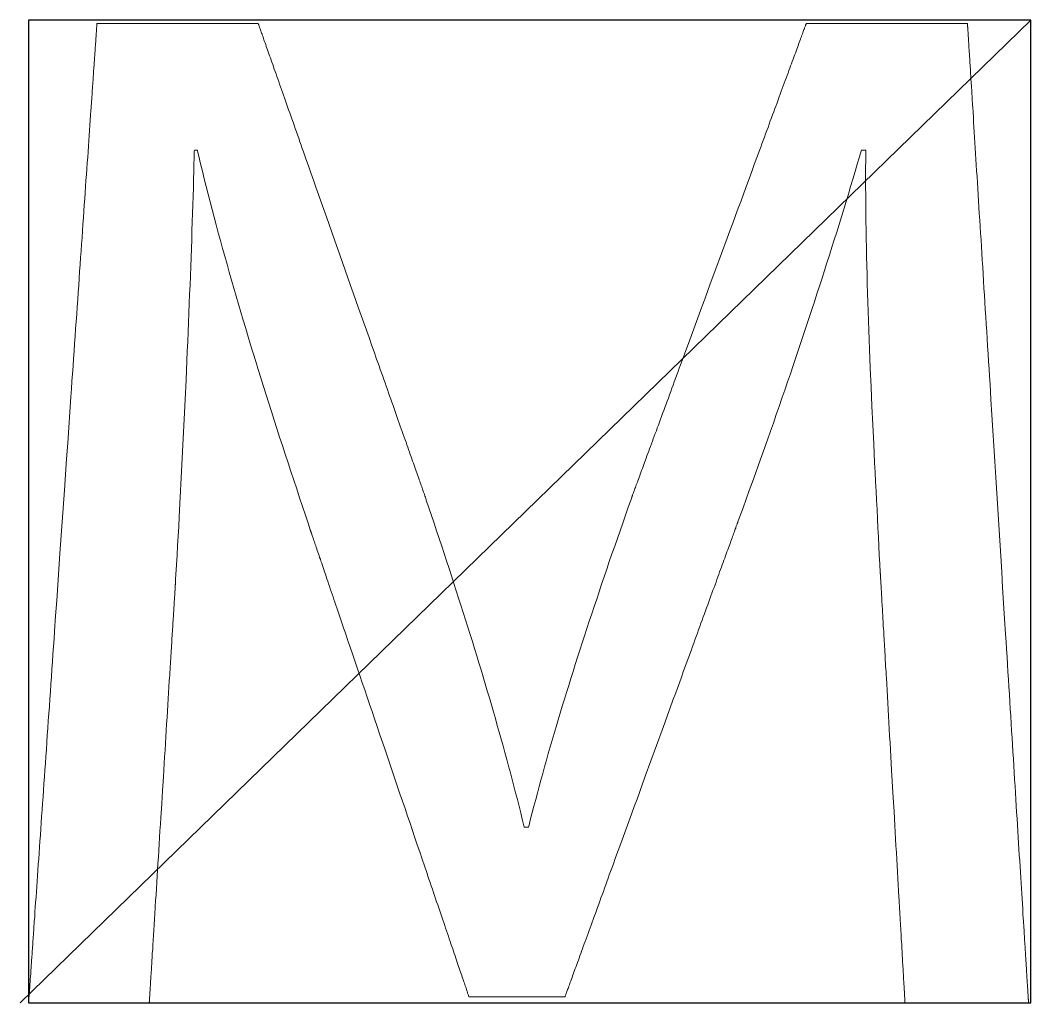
# Model space of a CAD drawing. Header units: millimetres. Extents: x 0 to 125, y 0 to 142.
# Drawn here: x 65.62 to 76.97, y 90.93 to 101.97 of the extents above; entities that cross this region are included whole.
import ezdxf

# ---------------------------------------------------------------- set-up
doc = ezdxf.new("R2010")
doc.units = ezdxf.units.MM
doc.header["$MEASUREMENT"] = 0
doc.layers.add('Layer 1', color=7, linetype='Continuous')

msp = doc.modelspace()

# ---------------------------------------------------------------- linework, layer by layer
msp.add_line((65.625, 90.928), (76.973, 101.968))
msp.add_lwpolyline([(65.719, 90.928), (76.973, 90.928), (76.973, 101.968), (65.719, 101.968)], close=True)
at = {"layer": 'Layer 1', "lineweight": 0}
msp.add_lwpolyline([(75.283, 95.759), (75.278, 95.859), (75.272, 95.959), (75.267, 96.06), (75.262, 96.161), (75.256, 96.264), (75.251, 96.366), (75.246, 96.47), (75.24, 96.574), (75.235, 96.678), (75.229, 96.783), (75.224, 96.889), (75.219, 96.994), (75.209, 97.207), (75.198, 97.42), (75.189, 97.633), (75.179, 97.847), (75.17, 98.06), (75.162, 98.272), (75.158, 98.378), (75.154, 98.484), (75.15, 98.589), (75.146, 98.694), (75.143, 98.799), (75.14, 98.902), (75.137, 99.006), (75.134, 99.109), (75.131, 99.211), (75.129, 99.312), (75.127, 99.413), (75.125, 99.513), (75.123, 99.612), (75.122, 99.711), (75.12, 99.808), (75.119, 99.904), (75.119, 100), (75.118, 100.094), (75.118, 100.187), (75.118, 100.28), (75.118, 100.325), (75.119, 100.371), (75.119, 100.416), (75.119, 100.46), (75.12, 100.505), (75.12, 100.507), (75.12, 100.509), (75.12, 100.509), (75.12, 100.509), (75.12, 100.509), (75.12, 100.509), (75.12, 100.509), (75.119, 100.509), (75.118, 100.509), (75.117, 100.509), (75.115, 100.509), (75.11, 100.509), (75.104, 100.509), (75.092, 100.509), (75.086, 100.509), (75.08, 100.509), (75.076, 100.509), (75.074, 100.509), (75.072, 100.509), (75.071, 100.509), (75.071, 100.509), (75.071, 100.509), (75.071, 100.509), (75.071, 100.509), (75.071, 100.509), (75.071, 100.508), (75.07, 100.506), (75.067, 100.495), (75.061, 100.475), (75.049, 100.433), (75.024, 100.35), (74.999, 100.266), (74.974, 100.182), (74.949, 100.098), (74.924, 100.013), (74.898, 99.929), (74.872, 99.844), (74.846, 99.759), (74.82, 99.673), (74.793, 99.588), (74.766, 99.502), (74.739, 99.416), (74.712, 99.329), (74.684, 99.242), (74.657, 99.155), (74.629, 99.068), (74.6, 98.98), (74.572, 98.892), (74.543, 98.804), (74.514, 98.716), (74.485, 98.627), (74.455, 98.538), (74.426, 98.448), (74.396, 98.359), (74.365, 98.268), (74.335, 98.178), (74.304, 98.087), (74.273, 97.996), (74.242, 97.905), (74.21, 97.813), (74.179, 97.721), (74.147, 97.628), (74.114, 97.536), (74.082, 97.442), (74.049, 97.349), (74.016, 97.255), (73.982, 97.161), (73.949, 97.066), (73.915, 96.971), (73.881, 96.876), (73.847, 96.78), (73.812, 96.684), (73.777, 96.587), (73.742, 96.49), (73.706, 96.393), (73.688, 96.344), (73.684, 96.332), (73.684, 96.331), (73.684, 96.331), (73.684, 96.331), (73.684, 96.331), (73.684, 96.331), (73.684, 96.33), (73.683, 96.33), (73.683, 96.328), (73.682, 96.325), (73.68, 96.322), (73.679, 96.317), (73.677, 96.312), (73.675, 96.306), (73.672, 96.299), (73.669, 96.291), (73.666, 96.282), (73.662, 96.272), (73.659, 96.262), (73.655, 96.251), (73.65, 96.239), (73.646, 96.226), (73.641, 96.213), (73.636, 96.199), (73.63, 96.184), (73.624, 96.168), (73.618, 96.151), (73.612, 96.134), (73.606, 96.116), (73.599, 96.098), (73.592, 96.079), (73.585, 96.059), (73.577, 96.038), (73.569, 96.017), (73.561, 95.995), (73.553, 95.972), (73.545, 95.949), (73.536, 95.925), (73.527, 95.901), (73.518, 95.876), (73.509, 95.85), (73.499, 95.824), (73.489, 95.797), (73.479, 95.77), (73.469, 95.742), (73.459, 95.713), (73.448, 95.684), (73.438, 95.655), (73.427, 95.625), (73.416, 95.594), (73.404, 95.563), (73.393, 95.532), (73.381, 95.5), (73.369, 95.467), (73.357, 95.434), (73.345, 95.401), (73.333, 95.367), (73.321, 95.333), (73.308, 95.298), (73.295, 95.263), (73.282, 95.228), (73.269, 95.192), (73.256, 95.156), (73.243, 95.12), (73.23, 95.083), (73.216, 95.045), (73.202, 95.008), (73.189, 94.97), (73.175, 94.932), (73.161, 94.893), (73.132, 94.816), (73.104, 94.737), (73.074, 94.657), (73.045, 94.576), (73.015, 94.494), (72.985, 94.411), (72.955, 94.328), (72.924, 94.244), (72.894, 94.16), (72.863, 94.075), (72.832, 93.99), (72.769, 93.818), (72.644, 93.475), (72.582, 93.304), (72.551, 93.218), (72.52, 93.134), (72.49, 93.049), (72.459, 92.966), (72.429, 92.883), (72.399, 92.801), (72.369, 92.719), (72.34, 92.639), (72.311, 92.559), (72.283, 92.48), (72.268, 92.442), (72.254, 92.403), (72.24, 92.365), (72.227, 92.327), (72.213, 92.289), (72.199, 92.252), (72.186, 92.215), (72.173, 92.178), (72.159, 92.142), (72.146, 92.106), (72.133, 92.071), (72.121, 92.035), (72.108, 92.001), (72.096, 91.966), (72.083, 91.933), (72.071, 91.899), (72.059, 91.866), (72.047, 91.834), (72.035, 91.801), (72.024, 91.77), (72.013, 91.739), (72.001, 91.708), (71.99, 91.678), (71.98, 91.648), (71.969, 91.619), (71.959, 91.59), (71.948, 91.562), (71.938, 91.535), (71.929, 91.508), (71.919, 91.482), (71.91, 91.456), (71.901, 91.431), (71.892, 91.406), (71.883, 91.382), (71.874, 91.359), (71.866, 91.336), (71.858, 91.314), (71.85, 91.292), (71.843, 91.271), (71.835, 91.251), (71.828, 91.232), (71.821, 91.213), (71.815, 91.195), (71.808, 91.177), (71.802, 91.161), (71.797, 91.145), (71.791, 91.13), (71.786, 91.115), (71.781, 91.102), (71.776, 91.089), (71.772, 91.077), (71.768, 91.065), (71.764, 91.055), (71.76, 91.045), (71.757, 91.036), (71.754, 91.028), (71.751, 91.021), (71.749, 91.014), (71.747, 91.009), (71.745, 91.004), (71.744, 91), (71.743, 90.997), (71.742, 90.995), (71.742, 90.994), (71.742, 90.994), (71.741, 90.994), (71.741, 90.994), (71.739, 90.994), (71.737, 90.994), (71.734, 90.994), (71.73, 90.994), (71.726, 90.994), (71.721, 90.994), (71.715, 90.994), (71.709, 90.994), (71.703, 90.994), (71.695, 90.994), (71.687, 90.994), (71.679, 90.994), (71.67, 90.994), (71.661, 90.994), (71.651, 90.994), (71.64, 90.994), (71.629, 90.994), (71.618, 90.994), (71.606, 90.994), (71.594, 90.994), (71.581, 90.994), (71.568, 90.994), (71.555, 90.994), (71.541, 90.994), (71.527, 90.994), (71.513, 90.994), (71.484, 90.994), (71.453, 90.994), (71.421, 90.994), (71.389, 90.994), (71.356, 90.994), (71.322, 90.994), (71.288, 90.994), (71.253, 90.994), (71.184, 90.994), (71.115, 90.994), (71.081, 90.994), (71.047, 90.994), (71.014, 90.994), (70.982, 90.994), (70.95, 90.994), (70.92, 90.994), (70.89, 90.994), (70.876, 90.994), (70.862, 90.994), (70.848, 90.994), (70.835, 90.994), (70.822, 90.994), (70.81, 90.994), (70.797, 90.994), (70.786, 90.994), (70.775, 90.994), (70.764, 90.994), (70.753, 90.994), (70.744, 90.994), (70.734, 90.994), (70.725, 90.994), (70.717, 90.994), (70.709, 90.994), (70.702, 90.994), (70.695, 90.994), (70.689, 90.994), (70.684, 90.994), (70.679, 90.994), (70.675, 90.994), (70.671, 90.994), (70.669, 90.994), (70.667, 90.994), (70.665, 90.994), (70.664, 90.994), (70.664, 90.994), (70.664, 90.994), (70.664, 90.996), (70.663, 90.998), (70.662, 91.001), (70.66, 91.005), (70.659, 91.01), (70.657, 91.016), (70.655, 91.023), (70.652, 91.03), (70.649, 91.038), (70.646, 91.047), (70.643, 91.057), (70.639, 91.068), (70.635, 91.079), (70.631, 91.091), (70.627, 91.104), (70.622, 91.118), (70.617, 91.133), (70.612, 91.148), (70.607, 91.164), (70.601, 91.18), (70.595, 91.198), (70.589, 91.216), (70.583, 91.234), (70.576, 91.254), (70.569, 91.274), (70.562, 91.294), (70.555, 91.316), (70.548, 91.338), (70.54, 91.36), (70.532, 91.383), (70.524, 91.407), (70.516, 91.431), (70.507, 91.456), (70.499, 91.482), (70.49, 91.508), (70.481, 91.535), (70.471, 91.562), (70.462, 91.59), (70.452, 91.618), (70.443, 91.647), (70.433, 91.676), (70.423, 91.706), (70.412, 91.736), (70.402, 91.767), (70.391, 91.798), (70.38, 91.83), (70.37, 91.862), (70.358, 91.894), (70.347, 91.927), (70.336, 91.961), (70.324, 91.995), (70.313, 92.029), (70.301, 92.063), (70.289, 92.098), (70.277, 92.134), (70.265, 92.169), (70.253, 92.206), (70.24, 92.242), (70.228, 92.279), (70.215, 92.316), (70.203, 92.353), (70.19, 92.391), (70.164, 92.467), (70.138, 92.544), (70.111, 92.623), (70.084, 92.702), (70.057, 92.782), (70.03, 92.863), (70.002, 92.945), (69.974, 93.027), (69.946, 93.11), (69.918, 93.193), (69.889, 93.276), (69.832, 93.444), (69.775, 93.613), (69.718, 93.782), (69.66, 93.95), (69.632, 94.034), (69.604, 94.117), (69.576, 94.2), (69.548, 94.282), (69.52, 94.363), (69.493, 94.444), (69.465, 94.524), (69.438, 94.604), (69.412, 94.682), (69.386, 94.759), (69.36, 94.836), (69.347, 94.873), (69.334, 94.911), (69.322, 94.948), (69.309, 94.984), (69.297, 95.021), (69.285, 95.057), (69.272, 95.093), (69.26, 95.128), (69.249, 95.163), (69.237, 95.198), (69.225, 95.232), (69.214, 95.266), (69.202, 95.299), (69.191, 95.332), (69.18, 95.365), (69.169, 95.397), (69.158, 95.428), (69.148, 95.46), (69.137, 95.49), (69.127, 95.521), (69.117, 95.55), (69.107, 95.58), (69.097, 95.608), (69.088, 95.637), (69.078, 95.664), (69.069, 95.692), (69.06, 95.718), (69.051, 95.744), (69.042, 95.77), (69.034, 95.795), (69.026, 95.819), (69.018, 95.843), (69.01, 95.866), (69.002, 95.889), (68.995, 95.911), (68.987, 95.932), (68.98, 95.953), (68.974, 95.973), (68.967, 95.992), (68.961, 96.011), (68.955, 96.029), (68.949, 96.046), (68.943, 96.063), (68.938, 96.079), (68.933, 96.094), (68.928, 96.108), (68.923, 96.122), (68.919, 96.135), (68.914, 96.147), (68.911, 96.159), (68.907, 96.169), (68.904, 96.179), (68.9, 96.188), (68.898, 96.196), (68.895, 96.204), (68.893, 96.21), (68.891, 96.216), (68.889, 96.221), (68.888, 96.225), (68.887, 96.228), (68.886, 96.231), (68.886, 96.232), (68.885, 96.233), (68.885, 96.233), (68.885, 96.233), (68.885, 96.233), (68.884, 96.237), (68.882, 96.243), (68.878, 96.255), (68.861, 96.305), (68.828, 96.405), (68.794, 96.504), (68.762, 96.603), (68.729, 96.701), (68.696, 96.799), (68.664, 96.897), (68.632, 96.994), (68.601, 97.091), (68.569, 97.188), (68.538, 97.284), (68.507, 97.38), (68.476, 97.476), (68.446, 97.571), (68.416, 97.666), (68.386, 97.76), (68.356, 97.854), (68.327, 97.948), (68.298, 98.042), (68.269, 98.135), (68.241, 98.228), (68.212, 98.32), (68.185, 98.412), (68.157, 98.504), (68.13, 98.596), (68.103, 98.687), (68.076, 98.777), (68.049, 98.868), (68.023, 98.958), (67.997, 99.048), (67.972, 99.137), (67.947, 99.226), (67.922, 99.315), (67.897, 99.404), (67.873, 99.492), (67.849, 99.58), (67.826, 99.667), (67.802, 99.754), (67.78, 99.841), (67.757, 99.927), (67.735, 100.014), (67.713, 100.099), (67.691, 100.185), (67.67, 100.27), (67.649, 100.355), (67.629, 100.44), (67.619, 100.482), (67.614, 100.503), (67.613, 100.508), (67.612, 100.509), (67.612, 100.509), (67.612, 100.509), (67.612, 100.509), (67.612, 100.509), (67.612, 100.509), (67.611, 100.509), (67.608, 100.509), (67.605, 100.509), (67.601, 100.509), (67.593, 100.509), (67.589, 100.509), (67.585, 100.509), (67.582, 100.509), (67.58, 100.509), (67.58, 100.509), (67.58, 100.509), (67.58, 100.509), (67.58, 100.509), (67.58, 100.509), (67.58, 100.509), (67.58, 100.509), (67.58, 100.508), (67.58, 100.508), (67.579, 100.497), (67.578, 100.452), (67.577, 100.407), (67.576, 100.362), (67.575, 100.317), (67.574, 100.271), (67.571, 100.179), (67.569, 100.086), (67.566, 99.991), (67.563, 99.895), (67.56, 99.799), (67.557, 99.701), (67.553, 99.602), (67.55, 99.503), (67.547, 99.402), (67.543, 99.301), (67.539, 99.199), (67.535, 99.096), (67.532, 98.992), (67.527, 98.888), (67.523, 98.783), (67.519, 98.677), (67.515, 98.571), (67.51, 98.464), (67.506, 98.357), (67.501, 98.25), (67.496, 98.142), (67.492, 98.033), (67.487, 97.924), (67.477, 97.706), (67.466, 97.487), (67.456, 97.267), (67.433, 96.828), (67.422, 96.608), (67.41, 96.39), (67.404, 96.281), (67.398, 96.172), (67.392, 96.064), (67.386, 95.956), (67.38, 95.849), (67.373, 95.742), (67.37, 95.689), (67.369, 95.662), (67.368, 95.649), (67.368, 95.645), (67.368, 95.645), (67.368, 95.645), (67.368, 95.645), (67.368, 95.645), (67.368, 95.645), (67.368, 95.644), (67.368, 95.643), (67.367, 95.641), (67.367, 95.637), (67.367, 95.634), (67.367, 95.629), (67.366, 95.624), (67.366, 95.617), (67.365, 95.61), (67.365, 95.603), (67.364, 95.594), (67.364, 95.585), (67.363, 95.576), (67.363, 95.565), (67.362, 95.554), (67.361, 95.542), (67.36, 95.53), (67.36, 95.516), (67.359, 95.503), (67.358, 95.488), (67.357, 95.473), (67.356, 95.457), (67.355, 95.441), (67.354, 95.424), (67.353, 95.406), (67.352, 95.388), (67.35, 95.369), (67.349, 95.35), (67.348, 95.33), (67.347, 95.31), (67.345, 95.289), (67.344, 95.267), (67.343, 95.245), (67.341, 95.222), (67.34, 95.199), (67.338, 95.176), (67.337, 95.151), (67.335, 95.127), (67.334, 95.102), (67.332, 95.076), (67.331, 95.05), (67.329, 95.024), (67.327, 94.997), (67.326, 94.969), (67.324, 94.941), (67.322, 94.913), (67.32, 94.885), (67.318, 94.856), (67.317, 94.826), (67.315, 94.796), (67.313, 94.766), (67.311, 94.736), (67.309, 94.705), (67.307, 94.674), (67.305, 94.642), (67.303, 94.61), (67.301, 94.578), (67.299, 94.545), (67.295, 94.479), (67.291, 94.412), (67.287, 94.344), (67.282, 94.275), (67.278, 94.204), (67.273, 94.133), (67.269, 94.061), (67.265, 93.989), (67.26, 93.916), (67.255, 93.842), (67.251, 93.767), (67.246, 93.693), (67.241, 93.617), (67.232, 93.466), (67.223, 93.314), (67.213, 93.162), (67.204, 93.011), (67.199, 92.936), (67.194, 92.861), (67.19, 92.786), (67.185, 92.712), (67.18, 92.638), (67.176, 92.565), (67.171, 92.492), (67.167, 92.421), (67.162, 92.35), (67.158, 92.28), (67.154, 92.211), (67.15, 92.143), (67.145, 92.076), (67.141, 92.011), (67.139, 91.978), (67.137, 91.946), (67.135, 91.914), (67.133, 91.883), (67.131, 91.852), (67.13, 91.821), (67.128, 91.791), (67.126, 91.761), (67.124, 91.731), (67.122, 91.702), (67.12, 91.673), (67.119, 91.645), (67.117, 91.617), (67.115, 91.589), (67.113, 91.562), (67.112, 91.535), (67.11, 91.509), (67.108, 91.483), (67.107, 91.458), (67.105, 91.433), (67.104, 91.409), (67.102, 91.385), (67.101, 91.362), (67.099, 91.339), (67.098, 91.316), (67.097, 91.295), (67.095, 91.273), (67.094, 91.253), (67.093, 91.233), (67.092, 91.213), (67.09, 91.194), (67.089, 91.175), (67.088, 91.158), (67.087, 91.14), (67.086, 91.124), (67.085, 91.108), (67.084, 91.092), (67.083, 91.077), (67.082, 91.063), (67.081, 91.05), (67.081, 91.037), (67.08, 91.025), (67.079, 91.013), (67.079, 91.003), (67.078, 90.992), (67.077, 90.983), (67.077, 90.974), (67.076, 90.966), (67.076, 90.959), (67.075, 90.953), (67.075, 90.947), (67.075, 90.942), (67.075, 90.938), (67.074, 90.934), (67.074, 90.932), (67.074, 90.93), (67.074, 90.929), (67.074, 90.928), (67.073, 90.928), (67.072, 90.928), (67.07, 90.928), (67.066, 90.928), (67.062, 90.928), (67.057, 90.928), (67.052, 90.928), (67.045, 90.928), (67.038, 90.928), (67.03, 90.928), (67.021, 90.928), (67.011, 90.928), (67.001, 90.928), (66.99, 90.928), (66.979, 90.928), (66.966, 90.928), (66.954, 90.928), (66.94, 90.928), (66.926, 90.928), (66.912, 90.928), (66.897, 90.928), (66.881, 90.928), (66.865, 90.928), (66.849, 90.928), (66.832, 90.928), (66.814, 90.928), (66.797, 90.928), (66.778, 90.928), (66.76, 90.928), (66.741, 90.928), (66.722, 90.928), (66.682, 90.928), (66.642, 90.928), (66.6, 90.928), (66.558, 90.928), (66.515, 90.928), (66.428, 90.928), (66.341, 90.928), (66.298, 90.928), (66.255, 90.928), (66.212, 90.928), (66.17, 90.928), (66.129, 90.928), (66.089, 90.928), (66.07, 90.928), (66.051, 90.928), (66.032, 90.928), (66.013, 90.928), (65.995, 90.928), (65.977, 90.928), (65.96, 90.928), (65.943, 90.928), (65.927, 90.928), (65.911, 90.928), (65.895, 90.928), (65.88, 90.928), (65.866, 90.928), (65.852, 90.928), (65.838, 90.928), (65.826, 90.928), (65.813, 90.928), (65.802, 90.928), (65.791, 90.928), (65.781, 90.928), (65.772, 90.928), (65.763, 90.928), (65.755, 90.928), (65.748, 90.928), (65.741, 90.928), (65.735, 90.928), (65.731, 90.928), (65.727, 90.928), (65.723, 90.928), (65.721, 90.928), (65.72, 90.928), (65.719, 90.928), (65.719, 90.929), (65.719, 90.929), (65.719, 90.931), (65.72, 90.932), (65.72, 90.934), (65.72, 90.937), (65.72, 90.94), (65.72, 90.944), (65.721, 90.947), (65.721, 90.952), (65.721, 90.957), (65.722, 90.962), (65.722, 90.968), (65.722, 90.974), (65.723, 90.981), (65.723, 90.988), (65.724, 90.995), (65.725, 91.003), (65.725, 91.011), (65.726, 91.02), (65.726, 91.03), (65.727, 91.039), (65.728, 91.049), (65.728, 91.06), (65.729, 91.071), (65.73, 91.082), (65.731, 91.094), (65.732, 91.106), (65.733, 91.118), (65.733, 91.131), (65.734, 91.145), (65.735, 91.158), (65.736, 91.172), (65.737, 91.187), (65.738, 91.202), (65.739, 91.217), (65.741, 91.233), (65.742, 91.249), (65.743, 91.265), (65.744, 91.282), (65.745, 91.299), (65.746, 91.317), (65.748, 91.335), (65.749, 91.353), (65.75, 91.372), (65.752, 91.391), (65.753, 91.41), (65.754, 91.43), (65.756, 91.45), (65.757, 91.47), (65.759, 91.491), (65.76, 91.512), (65.762, 91.534), (65.763, 91.555), (65.765, 91.578), (65.766, 91.6), (65.768, 91.623), (65.769, 91.646), (65.771, 91.669), (65.773, 91.693), (65.774, 91.717), (65.776, 91.742), (65.778, 91.767), (65.779, 91.792), (65.781, 91.817), (65.783, 91.843), (65.785, 91.869), (65.787, 91.895), (65.79, 91.949), (65.794, 92.003), (65.798, 92.059), (65.802, 92.116), (65.806, 92.174), (65.81, 92.234), (65.815, 92.294), (65.819, 92.355), (65.823, 92.418), (65.828, 92.481), (65.832, 92.546), (65.837, 92.611), (65.841, 92.678), (65.846, 92.745), (65.851, 92.813), (65.856, 92.882), (65.86, 92.952), (65.865, 93.023), (65.87, 93.095), (65.875, 93.168), (65.881, 93.241), (65.886, 93.315), (65.891, 93.39), (65.896, 93.466), (65.902, 93.542), (65.907, 93.619), (65.912, 93.697), (65.918, 93.776), (65.923, 93.855), (65.929, 93.934), (65.934, 94.015), (65.94, 94.095), (65.946, 94.177), (65.952, 94.259), (65.957, 94.341), (65.963, 94.424), (65.969, 94.507), (65.975, 94.591), (65.981, 94.676), (65.986, 94.76), (65.992, 94.845), (65.998, 94.931), (66.004, 95.017), (66.01, 95.103), (66.022, 95.276), (66.035, 95.45), (66.047, 95.625), (66.059, 95.801), (66.071, 95.978), (66.096, 96.332), (66.121, 96.686), (66.133, 96.863), (66.145, 97.04), (66.158, 97.216), (66.17, 97.391), (66.182, 97.565), (66.194, 97.738), (66.2, 97.825), (66.206, 97.911), (66.212, 97.996), (66.218, 98.081), (66.224, 98.166), (66.23, 98.25), (66.236, 98.334), (66.241, 98.418), (66.247, 98.501), (66.253, 98.583), (66.259, 98.665), (66.264, 98.747), (66.27, 98.828), (66.276, 98.908), (66.281, 98.988), (66.287, 99.067), (66.292, 99.146), (66.298, 99.224), (66.303, 99.301), (66.308, 99.377), (66.314, 99.453), (66.319, 99.528), (66.324, 99.602), (66.329, 99.676), (66.334, 99.749), (66.339, 99.821), (66.344, 99.892), (66.349, 99.962), (66.354, 100.031), (66.359, 100.1), (66.363, 100.167), (66.368, 100.234), (66.373, 100.299), (66.377, 100.364), (66.382, 100.428), (66.386, 100.49), (66.39, 100.552), (66.395, 100.613), (66.399, 100.672), (66.403, 100.73), (66.407, 100.788), (66.411, 100.844), (66.414, 100.899), (66.418, 100.952), (66.42, 100.979), (66.422, 101.005), (66.424, 101.031), (66.425, 101.056), (66.427, 101.081), (66.429, 101.106), (66.431, 101.131), (66.432, 101.155), (66.434, 101.179), (66.436, 101.203), (66.437, 101.226), (66.439, 101.249), (66.44, 101.271), (66.442, 101.294), (66.444, 101.316), (66.445, 101.337), (66.447, 101.358), (66.448, 101.379), (66.449, 101.4), (66.451, 101.42), (66.452, 101.44), (66.454, 101.459), (66.455, 101.479), (66.456, 101.497), (66.457, 101.516), (66.459, 101.534), (66.46, 101.551), (66.461, 101.569), (66.462, 101.586), (66.464, 101.602), (66.465, 101.618), (66.466, 101.634), (66.467, 101.65), (66.468, 101.665), (66.469, 101.679), (66.47, 101.694), (66.471, 101.708), (66.472, 101.721), (66.473, 101.734), (66.474, 101.747), (66.474, 101.759), (66.475, 101.771), (66.476, 101.782), (66.477, 101.793), (66.478, 101.804), (66.478, 101.814), (66.479, 101.824), (66.48, 101.833), (66.48, 101.842), (66.481, 101.851), (66.481, 101.859), (66.482, 101.867), (66.482, 101.874), (66.483, 101.881), (66.483, 101.887), (66.484, 101.893), (66.484, 101.898), (66.485, 101.903), (66.485, 101.908), (66.485, 101.912), (66.485, 101.916), (66.486, 101.919), (66.486, 101.922), (66.486, 101.924), (66.486, 101.926), (66.486, 101.927), (66.486, 101.928), (66.486, 101.928), (66.486, 101.929), (66.487, 101.929), (66.487, 101.929), (66.489, 101.929), (66.491, 101.929), (66.496, 101.929), (66.501, 101.929), (66.507, 101.929), (66.515, 101.929), (66.523, 101.929), (66.533, 101.929), (66.543, 101.929), (66.555, 101.929), (66.568, 101.929), (66.581, 101.929), (66.596, 101.929), (66.611, 101.929), (66.627, 101.929), (66.644, 101.929), (66.662, 101.929), (66.68, 101.929), (66.699, 101.929), (66.719, 101.929), (66.74, 101.929), (66.761, 101.929), (66.783, 101.929), (66.806, 101.929), (66.829, 101.929), (66.853, 101.929), (66.877, 101.929), (66.902, 101.929), (66.927, 101.929), (66.953, 101.929), (66.979, 101.929), (67.005, 101.929), (67.032, 101.929), (67.059, 101.929), (67.115, 101.929), (67.171, 101.929), (67.228, 101.929), (67.286, 101.929), (67.403, 101.929), (67.519, 101.929), (67.577, 101.929), (67.634, 101.929), (67.69, 101.929), (67.717, 101.929), (67.745, 101.929), (67.771, 101.929), (67.798, 101.929), (67.824, 101.929), (67.85, 101.929), (67.875, 101.929), (67.9, 101.929), (67.925, 101.929), (67.949, 101.929), (67.972, 101.929), (67.995, 101.929), (68.017, 101.929), (68.038, 101.929), (68.059, 101.929), (68.079, 101.929), (68.099, 101.929), (68.118, 101.929), (68.136, 101.929), (68.153, 101.929), (68.169, 101.929), (68.185, 101.929), (68.199, 101.929), (68.213, 101.929), (68.226, 101.929), (68.238, 101.929), (68.249, 101.929), (68.258, 101.929), (68.267, 101.929), (68.275, 101.929), (68.282, 101.929), (68.287, 101.929), (68.292, 101.929), (68.295, 101.929), (68.297, 101.929), (68.298, 101.929), (68.298, 101.929), (68.298, 101.928), (68.298, 101.927), (68.299, 101.925), (68.3, 101.922), (68.301, 101.919), (68.303, 101.914), (68.305, 101.909), (68.307, 101.902), (68.31, 101.895), (68.313, 101.887), (68.316, 101.878), (68.319, 101.869), (68.323, 101.858), (68.327, 101.847), (68.331, 101.835), (68.335, 101.822), (68.34, 101.809), (68.345, 101.794), (68.351, 101.779), (68.356, 101.763), (68.362, 101.747), (68.368, 101.73), (68.374, 101.712), (68.381, 101.693), (68.388, 101.674), (68.395, 101.654), (68.402, 101.633), (68.41, 101.612), (68.417, 101.59), (68.425, 101.567), (68.434, 101.544), (68.442, 101.52), (68.451, 101.495), (68.46, 101.47), (68.469, 101.445), (68.478, 101.418), (68.487, 101.392), (68.497, 101.364), (68.507, 101.336), (68.517, 101.308), (68.527, 101.279), (68.538, 101.249), (68.548, 101.219), (68.559, 101.189), (68.57, 101.158), (68.581, 101.126), (68.592, 101.094), (68.604, 101.062), (68.615, 101.029), (68.627, 100.996), (68.639, 100.962), (68.651, 100.928), (68.663, 100.893), (68.675, 100.858), (68.688, 100.823), (68.701, 100.787), (68.713, 100.751), (68.726, 100.715), (68.739, 100.678), (68.752, 100.641), (68.765, 100.603), (68.779, 100.565), (68.792, 100.527), (68.806, 100.489), (68.833, 100.411), (68.861, 100.332), (68.889, 100.252), (68.918, 100.172), (68.946, 100.09), (68.975, 100.008), (69.005, 99.925), (69.034, 99.841), (69.064, 99.757), (69.094, 99.672), (69.124, 99.587), (69.154, 99.502), (69.214, 99.331), (69.275, 99.159), (69.335, 98.988), (69.365, 98.903), (69.395, 98.818), (69.425, 98.734), (69.454, 98.65), (69.484, 98.567), (69.513, 98.484), (69.542, 98.402), (69.571, 98.321), (69.599, 98.24), (69.627, 98.161), (69.654, 98.083), (69.668, 98.044), (69.682, 98.006), (69.695, 97.968), (69.708, 97.93), (69.722, 97.893), (69.735, 97.855), (69.748, 97.819), (69.761, 97.782), (69.773, 97.746), (69.786, 97.71), (69.798, 97.675), (69.811, 97.64), (69.823, 97.606), (69.835, 97.572), (69.847, 97.538), (69.858, 97.505), (69.87, 97.472), (69.881, 97.439), (69.893, 97.407), (69.904, 97.376), (69.915, 97.345), (69.925, 97.315), (69.936, 97.285), (69.946, 97.255), (69.957, 97.226), (69.967, 97.198), (69.977, 97.17), (69.986, 97.143), (69.996, 97.116), (70.005, 97.09), (70.014, 97.064), (70.023, 97.039), (70.031, 97.014), (70.04, 96.991), (70.048, 96.967), (70.056, 96.945), (70.064, 96.923), (70.071, 96.902), (70.078, 96.881), (70.085, 96.861), (70.092, 96.842), (70.099, 96.823), (70.105, 96.805), (70.111, 96.788), (70.117, 96.772), (70.123, 96.756), (70.128, 96.741), (70.133, 96.727), (70.138, 96.713), (70.142, 96.7), (70.146, 96.688), (70.15, 96.677), (70.154, 96.667), (70.157, 96.657), (70.16, 96.649), (70.163, 96.641), (70.166, 96.634), (70.168, 96.627), (70.17, 96.622), (70.171, 96.617), (70.173, 96.614), (70.174, 96.611), (70.174, 96.609), (70.175, 96.608), (70.175, 96.608), (70.175, 96.608), (70.175, 96.608), (70.175, 96.608), (70.175, 96.606), (70.176, 96.604), (70.178, 96.598), (70.185, 96.576), (70.215, 96.489), (70.244, 96.403), (70.273, 96.317), (70.301, 96.231), (70.329, 96.145), (70.358, 96.06), (70.385, 95.976), (70.413, 95.892), (70.44, 95.808), (70.468, 95.724), (70.495, 95.641), (70.521, 95.558), (70.548, 95.476), (70.574, 95.394), (70.6, 95.312), (70.626, 95.23), (70.651, 95.149), (70.677, 95.068), (70.702, 94.988), (70.726, 94.908), (70.751, 94.828), (70.775, 94.748), (70.799, 94.669), (70.823, 94.59), (70.846, 94.511), (70.87, 94.433), (70.893, 94.355), (70.916, 94.277), (70.938, 94.199), (70.96, 94.122), (70.982, 94.045), (71.004, 93.968), (71.026, 93.891), (71.047, 93.815), (71.068, 93.739), (71.089, 93.663), (71.109, 93.588), (71.129, 93.512), (71.149, 93.437), (71.169, 93.362), (71.188, 93.287), (71.207, 93.213), (71.226, 93.139), (71.245, 93.064), (71.263, 92.99), (71.281, 92.917), (71.283, 92.907), (71.284, 92.905), (71.284, 92.904), (71.284, 92.903), (71.285, 92.903), (71.285, 92.903), (71.285, 92.903), (71.285, 92.903), (71.285, 92.903), (71.285, 92.903), (71.287, 92.903), (71.288, 92.903), (71.29, 92.903), (71.295, 92.903), (71.301, 92.903), (71.307, 92.903), (71.319, 92.903), (71.324, 92.903), (71.329, 92.903), (71.331, 92.903), (71.332, 92.903), (71.333, 92.903), (71.333, 92.903), (71.333, 92.903), (71.333, 92.903), (71.333, 92.903), (71.333, 92.903), (71.333, 92.903), (71.334, 92.904), (71.334, 92.905), (71.338, 92.923), (71.356, 92.995), (71.375, 93.067), (71.394, 93.139), (71.413, 93.211), (71.432, 93.284), (71.452, 93.358), (71.472, 93.431), (71.492, 93.505), (71.513, 93.579), (71.534, 93.653), (71.555, 93.728), (71.576, 93.803), (71.598, 93.878), (71.62, 93.954), (71.643, 94.03), (71.666, 94.107), (71.689, 94.183), (71.712, 94.261), (71.736, 94.338), (71.76, 94.416), (71.784, 94.494), (71.808, 94.573), (71.833, 94.652), (71.858, 94.731), (71.884, 94.811), (71.91, 94.891), (71.936, 94.971), (71.962, 95.052), (71.988, 95.134), (72.015, 95.215), (72.042, 95.298), (72.07, 95.38), (72.098, 95.463), (72.126, 95.547), (72.154, 95.631), (72.182, 95.715), (72.211, 95.8), (72.24, 95.885), (72.27, 95.971), (72.3, 96.057), (72.33, 96.143), (72.36, 96.23), (72.39, 96.318), (72.421, 96.406), (72.452, 96.495), (72.484, 96.584), (72.491, 96.606), (72.492, 96.607), (72.492, 96.608), (72.492, 96.608), (72.492, 96.608), (72.492, 96.608), (72.492, 96.608), (72.493, 96.61), (72.494, 96.612), (72.495, 96.615), (72.496, 96.619), (72.498, 96.624), (72.5, 96.629), (72.502, 96.636), (72.505, 96.643), (72.508, 96.652), (72.512, 96.661), (72.515, 96.671), (72.519, 96.681), (72.523, 96.693), (72.528, 96.705), (72.533, 96.718), (72.538, 96.732), (72.543, 96.746), (72.549, 96.762), (72.555, 96.778), (72.561, 96.794), (72.567, 96.812), (72.574, 96.83), (72.581, 96.849), (72.588, 96.868), (72.595, 96.888), (72.603, 96.909), (72.611, 96.931), (72.619, 96.953), (72.628, 96.976), (72.636, 96.999), (72.645, 97.023), (72.654, 97.048), (72.663, 97.073), (72.673, 97.099), (72.683, 97.125), (72.693, 97.152), (72.703, 97.18), (72.713, 97.208), (72.724, 97.237), (72.734, 97.266), (72.745, 97.295), (72.756, 97.326), (72.768, 97.356), (72.779, 97.387), (72.791, 97.419), (72.802, 97.451), (72.814, 97.484), (72.827, 97.517), (72.839, 97.55), (72.851, 97.584), (72.864, 97.618), (72.877, 97.653), (72.89, 97.688), (72.903, 97.723), (72.916, 97.759), (72.929, 97.795), (72.943, 97.832), (72.956, 97.869), (72.97, 97.906), (72.984, 97.944), (72.998, 97.982), (73.012, 98.02), (73.026, 98.058), (73.04, 98.097), (73.069, 98.176), (73.098, 98.255), (73.128, 98.335), (73.158, 98.417), (73.188, 98.499), (73.219, 98.582), (73.249, 98.665), (73.28, 98.749), (73.311, 98.834), (73.343, 98.918), (73.374, 99.004), (73.437, 99.175), (73.5, 99.346), (73.563, 99.517), (73.594, 99.603), (73.626, 99.688), (73.657, 99.772), (73.688, 99.856), (73.719, 99.94), (73.749, 100.023), (73.779, 100.105), (73.809, 100.186), (73.839, 100.267), (73.868, 100.347), (73.897, 100.425), (73.926, 100.503), (73.94, 100.541), (73.954, 100.579), (73.968, 100.617), (73.981, 100.654), (73.995, 100.691), (74.009, 100.728), (74.022, 100.764), (74.035, 100.8), (74.048, 100.836), (74.061, 100.871), (74.074, 100.906), (74.087, 100.94), (74.099, 100.974), (74.112, 101.008), (74.124, 101.041), (74.136, 101.074), (74.148, 101.106), (74.159, 101.138), (74.171, 101.169), (74.182, 101.2), (74.194, 101.23), (74.205, 101.26), (74.215, 101.289), (74.226, 101.318), (74.236, 101.346), (74.247, 101.374), (74.257, 101.401), (74.266, 101.428), (74.276, 101.454), (74.285, 101.479), (74.294, 101.504), (74.303, 101.529), (74.312, 101.552), (74.321, 101.575), (74.329, 101.598), (74.337, 101.619), (74.345, 101.641), (74.352, 101.661), (74.359, 101.681), (74.366, 101.7), (74.373, 101.718), (74.38, 101.736), (74.386, 101.753), (74.392, 101.769), (74.398, 101.785), (74.403, 101.8), (74.408, 101.814), (74.413, 101.827), (74.418, 101.839), (74.422, 101.851), (74.426, 101.862), (74.43, 101.872), (74.433, 101.882), (74.436, 101.89), (74.439, 101.898), (74.442, 101.905), (74.444, 101.911), (74.446, 101.916), (74.448, 101.92), (74.449, 101.924), (74.45, 101.926), (74.45, 101.928), (74.451, 101.928), (74.451, 101.929), (74.451, 101.929), (74.452, 101.929), (74.454, 101.929), (74.457, 101.929), (74.462, 101.929), (74.468, 101.929), (74.475, 101.929), (74.483, 101.929), (74.492, 101.929), (74.502, 101.929), (74.513, 101.929), (74.525, 101.929), (74.538, 101.929), (74.552, 101.929), (74.567, 101.929), (74.582, 101.929), (74.599, 101.929), (74.616, 101.929), (74.634, 101.929), (74.653, 101.929), (74.673, 101.929), (74.693, 101.929), (74.714, 101.929), (74.736, 101.929), (74.758, 101.929), (74.781, 101.929), (74.804, 101.929), (74.828, 101.929), (74.853, 101.929), (74.878, 101.929), (74.903, 101.929), (74.929, 101.929), (74.955, 101.929), (74.982, 101.929), (75.009, 101.929), (75.064, 101.929), (75.12, 101.929), (75.177, 101.929), (75.235, 101.929), (75.293, 101.929), (75.409, 101.929), (75.468, 101.929), (75.525, 101.929), (75.582, 101.929), (75.639, 101.929), (75.694, 101.929), (75.721, 101.929), (75.748, 101.929), (75.774, 101.929), (75.8, 101.929), (75.826, 101.929), (75.851, 101.929), (75.876, 101.929), (75.9, 101.929), (75.924, 101.929), (75.947, 101.929), (75.969, 101.929), (75.991, 101.929), (76.012, 101.929), (76.033, 101.929), (76.053, 101.929), (76.072, 101.929), (76.09, 101.929), (76.108, 101.929), (76.125, 101.929), (76.141, 101.929), (76.156, 101.929), (76.17, 101.929), (76.183, 101.929), (76.196, 101.929), (76.207, 101.929), (76.217, 101.929), (76.227, 101.929), (76.235, 101.929), (76.243, 101.929), (76.249, 101.929), (76.254, 101.929), (76.258, 101.929), (76.26, 101.929), (76.261, 101.929), (76.262, 101.929), (76.262, 101.929), (76.262, 101.928), (76.262, 101.927), (76.262, 101.926), (76.262, 101.925), (76.263, 101.922), (76.263, 101.92), (76.263, 101.917), (76.263, 101.913), (76.263, 101.909), (76.264, 101.905), (76.264, 101.9), (76.264, 101.894), (76.265, 101.889), (76.265, 101.882), (76.266, 101.876), (76.266, 101.869), (76.266, 101.861), (76.267, 101.853), (76.267, 101.845), (76.268, 101.836), (76.269, 101.827), (76.269, 101.817), (76.27, 101.807), (76.27, 101.796), (76.271, 101.785), (76.272, 101.774), (76.273, 101.762), (76.273, 101.75), (76.274, 101.738), (76.275, 101.725), (76.276, 101.711), (76.277, 101.697), (76.278, 101.683), (76.278, 101.669), (76.279, 101.654), (76.28, 101.639), (76.281, 101.623), (76.282, 101.607), (76.283, 101.59), (76.284, 101.573), (76.285, 101.556), (76.287, 101.539), (76.288, 101.521), (76.289, 101.502), (76.29, 101.484), (76.291, 101.465), (76.292, 101.445), (76.294, 101.425), (76.295, 101.405), (76.296, 101.385), (76.297, 101.364), (76.299, 101.343), (76.3, 101.321), (76.301, 101.3), (76.303, 101.277), (76.304, 101.255), (76.306, 101.232), (76.307, 101.209), (76.309, 101.185), (76.31, 101.162), (76.312, 101.137), (76.313, 101.113), (76.315, 101.088), (76.316, 101.063), (76.318, 101.038), (76.319, 101.012), (76.321, 100.986), (76.324, 100.933), (76.328, 100.879), (76.331, 100.823), (76.335, 100.767), (76.338, 100.709), (76.342, 100.651), (76.346, 100.591), (76.349, 100.53), (76.353, 100.468), (76.357, 100.405), (76.361, 100.341), (76.365, 100.276), (76.369, 100.21), (76.374, 100.143), (76.378, 100.075), (76.382, 100.006), (76.386, 99.936), (76.391, 99.866), (76.395, 99.795), (76.4, 99.722), (76.404, 99.649), (76.409, 99.575), (76.414, 99.501), (76.418, 99.426), (76.423, 99.349), (76.428, 99.273), (76.433, 99.195), (76.437, 99.117), (76.442, 99.038), (76.447, 98.959), (76.452, 98.879), (76.457, 98.798), (76.462, 98.717), (76.467, 98.636), (76.473, 98.553), (76.478, 98.471), (76.483, 98.387), (76.488, 98.304), (76.493, 98.22), (76.499, 98.135), (76.504, 98.05), (76.509, 97.965), (76.515, 97.879), (76.52, 97.793), (76.525, 97.707), (76.536, 97.534), (76.547, 97.359), (76.558, 97.184), (76.569, 97.008), (76.58, 96.831), (76.591, 96.654), (76.613, 96.3), (76.635, 95.946), (76.646, 95.769), (76.657, 95.593), (76.668, 95.418), (76.679, 95.244), (76.69, 95.071), (76.695, 94.985), (76.7, 94.9), (76.706, 94.814), (76.711, 94.729), (76.716, 94.645), (76.721, 94.561), (76.727, 94.477), (76.732, 94.394), (76.737, 94.311), (76.742, 94.229), (76.747, 94.147), (76.752, 94.066), (76.757, 93.985), (76.762, 93.905), (76.767, 93.826), (76.772, 93.747), (76.777, 93.669), (76.782, 93.591), (76.787, 93.514), (76.791, 93.438), (76.796, 93.363), (76.801, 93.288), (76.805, 93.214), (76.81, 93.141), (76.814, 93.069), (76.819, 92.998), (76.823, 92.927), (76.828, 92.857), (76.832, 92.788), (76.836, 92.72), (76.84, 92.653), (76.844, 92.587), (76.848, 92.522), (76.852, 92.458), (76.856, 92.395), (76.86, 92.333), (76.864, 92.272), (76.868, 92.212), (76.871, 92.153), (76.875, 92.095), (76.879, 92.039), (76.882, 91.983), (76.885, 91.929), (76.889, 91.876), (76.89, 91.85), (76.892, 91.824), (76.894, 91.799), (76.895, 91.773), (76.897, 91.749), (76.898, 91.724), (76.9, 91.7), (76.901, 91.676), (76.903, 91.652), (76.904, 91.629), (76.906, 91.606), (76.907, 91.584), (76.908, 91.561), (76.91, 91.54), (76.911, 91.518), (76.912, 91.497), (76.914, 91.476), (76.915, 91.455), (76.916, 91.435), (76.917, 91.415), (76.919, 91.396), (76.92, 91.377), (76.921, 91.358), (76.922, 91.34), (76.923, 91.322), (76.924, 91.304), (76.925, 91.287), (76.926, 91.27), (76.928, 91.253), (76.929, 91.237), (76.93, 91.221), (76.93, 91.206), (76.931, 91.191), (76.932, 91.176), (76.933, 91.162), (76.934, 91.148), (76.935, 91.135), (76.936, 91.122), (76.936, 91.109), (76.937, 91.097), (76.938, 91.085), (76.939, 91.074), (76.939, 91.063), (76.94, 91.052), (76.941, 91.042), (76.941, 91.032), (76.942, 91.023), (76.942, 91.014), (76.943, 91.005), (76.943, 90.997), (76.944, 90.99), (76.944, 90.982), (76.945, 90.976), (76.945, 90.969), (76.946, 90.964), (76.946, 90.958), (76.946, 90.953), (76.946, 90.949), (76.947, 90.945), (76.947, 90.941), (76.947, 90.938), (76.947, 90.935), (76.947, 90.933), (76.948, 90.931), (76.948, 90.93), (76.948, 90.929), (76.948, 90.929), (76.948, 90.928), (76.947, 90.928), (76.945, 90.928), (76.943, 90.928), (76.94, 90.928), (76.935, 90.928), (76.93, 90.928), (76.924, 90.928), (76.917, 90.928), (76.91, 90.928), (76.902, 90.928), (76.893, 90.928), (76.883, 90.928), (76.872, 90.928), (76.861, 90.928), (76.849, 90.928), (76.837, 90.928), (76.823, 90.928), (76.81, 90.928), (76.795, 90.928), (76.78, 90.928), (76.765, 90.928), (76.749, 90.928), (76.732, 90.928), (76.716, 90.928), (76.698, 90.928), (76.68, 90.928), (76.662, 90.928), (76.643, 90.928), (76.624, 90.928), (76.605, 90.928), (76.585, 90.928), (76.565, 90.928), (76.524, 90.928), (76.482, 90.928), (76.439, 90.928), (76.395, 90.928), (76.351, 90.928), (76.173, 90.928), (76.129, 90.928), (76.085, 90.928), (76.042, 90.928), (75.999, 90.928), (75.958, 90.928), (75.918, 90.928), (75.898, 90.928), (75.879, 90.928), (75.86, 90.928), (75.841, 90.928), (75.823, 90.928), (75.805, 90.928), (75.788, 90.928), (75.771, 90.928), (75.755, 90.928), (75.739, 90.928), (75.724, 90.928), (75.709, 90.928), (75.695, 90.928), (75.681, 90.928), (75.668, 90.928), (75.656, 90.928), (75.644, 90.928), (75.633, 90.928), (75.623, 90.928), (75.613, 90.928), (75.604, 90.928), (75.596, 90.928), (75.589, 90.928), (75.582, 90.928), (75.576, 90.928), (75.572, 90.928), (75.568, 90.928), (75.564, 90.928), (75.562, 90.928), (75.561, 90.928), (75.56, 90.929), (75.56, 90.929), (75.56, 90.93), (75.56, 90.933), (75.56, 90.936), (75.56, 90.94), (75.559, 90.944), (75.559, 90.95), (75.559, 90.956), (75.558, 90.963), (75.558, 90.97), (75.557, 90.979), (75.557, 90.988), (75.556, 90.998), (75.556, 91.008), (75.555, 91.02), (75.554, 91.032), (75.554, 91.044), (75.553, 91.058), (75.552, 91.072), (75.551, 91.086), (75.55, 91.102), (75.55, 91.118), (75.549, 91.135), (75.548, 91.152), (75.547, 91.17), (75.545, 91.188), (75.544, 91.207), (75.543, 91.227), (75.542, 91.247), (75.541, 91.268), (75.54, 91.29), (75.538, 91.312), (75.537, 91.334), (75.536, 91.357), (75.534, 91.381), (75.533, 91.405), (75.532, 91.43), (75.53, 91.455), (75.529, 91.48), (75.527, 91.506), (75.526, 91.533), (75.524, 91.56), (75.523, 91.588), (75.521, 91.616), (75.519, 91.644), (75.518, 91.673), (75.516, 91.702), (75.514, 91.732), (75.513, 91.762), (75.511, 91.792), (75.509, 91.823), (75.507, 91.854), (75.505, 91.886), (75.504, 91.918), (75.502, 91.95), (75.5, 91.983), (75.498, 92.016), (75.496, 92.049), (75.494, 92.083), (75.492, 92.116), (75.488, 92.185), (75.484, 92.255), (75.48, 92.326), (75.476, 92.398), (75.472, 92.47), (75.468, 92.544), (75.463, 92.618), (75.459, 92.693), (75.455, 92.769), (75.45, 92.845), (75.446, 92.921), (75.442, 92.998), (75.437, 93.076), (75.428, 93.231), (75.41, 93.542), (75.401, 93.697), (75.397, 93.774), (75.393, 93.85), (75.388, 93.926), (75.384, 94.002), (75.38, 94.077), (75.375, 94.151), (75.371, 94.224), (75.367, 94.297), (75.363, 94.369), (75.359, 94.439), (75.355, 94.509), (75.351, 94.578), (75.349, 94.611), (75.347, 94.645), (75.345, 94.678), (75.343, 94.711), (75.341, 94.744), (75.339, 94.776), (75.338, 94.808), (75.336, 94.839), (75.334, 94.871), (75.332, 94.901), (75.331, 94.932), (75.329, 94.962), (75.327, 94.991), (75.325, 95.02), (75.324, 95.049), (75.322, 95.077), (75.321, 95.105), (75.319, 95.133), (75.317, 95.16), (75.316, 95.186), (75.314, 95.212), (75.313, 95.238), (75.312, 95.263), (75.31, 95.287), (75.309, 95.311), (75.307, 95.335), (75.306, 95.358), (75.305, 95.38), (75.304, 95.402), (75.302, 95.424), (75.301, 95.444), (75.3, 95.464), (75.299, 95.484), (75.298, 95.503), (75.297, 95.521), (75.296, 95.539), (75.295, 95.556), (75.294, 95.573), (75.293, 95.589), (75.292, 95.604), (75.291, 95.619), (75.29, 95.633), (75.29, 95.646), (75.289, 95.658), (75.288, 95.67), (75.288, 95.682), (75.287, 95.692), (75.286, 95.702), (75.286, 95.711), (75.285, 95.719), (75.285, 95.727), (75.285, 95.733), (75.284, 95.739), (75.284, 95.745), (75.284, 95.749), (75.283, 95.753), (75.283, 95.756), (75.283, 95.758), (75.283, 95.759), (75.283, 95.759)], close=True, dxfattribs=at)

doc.saveas('drawing.dxf')
